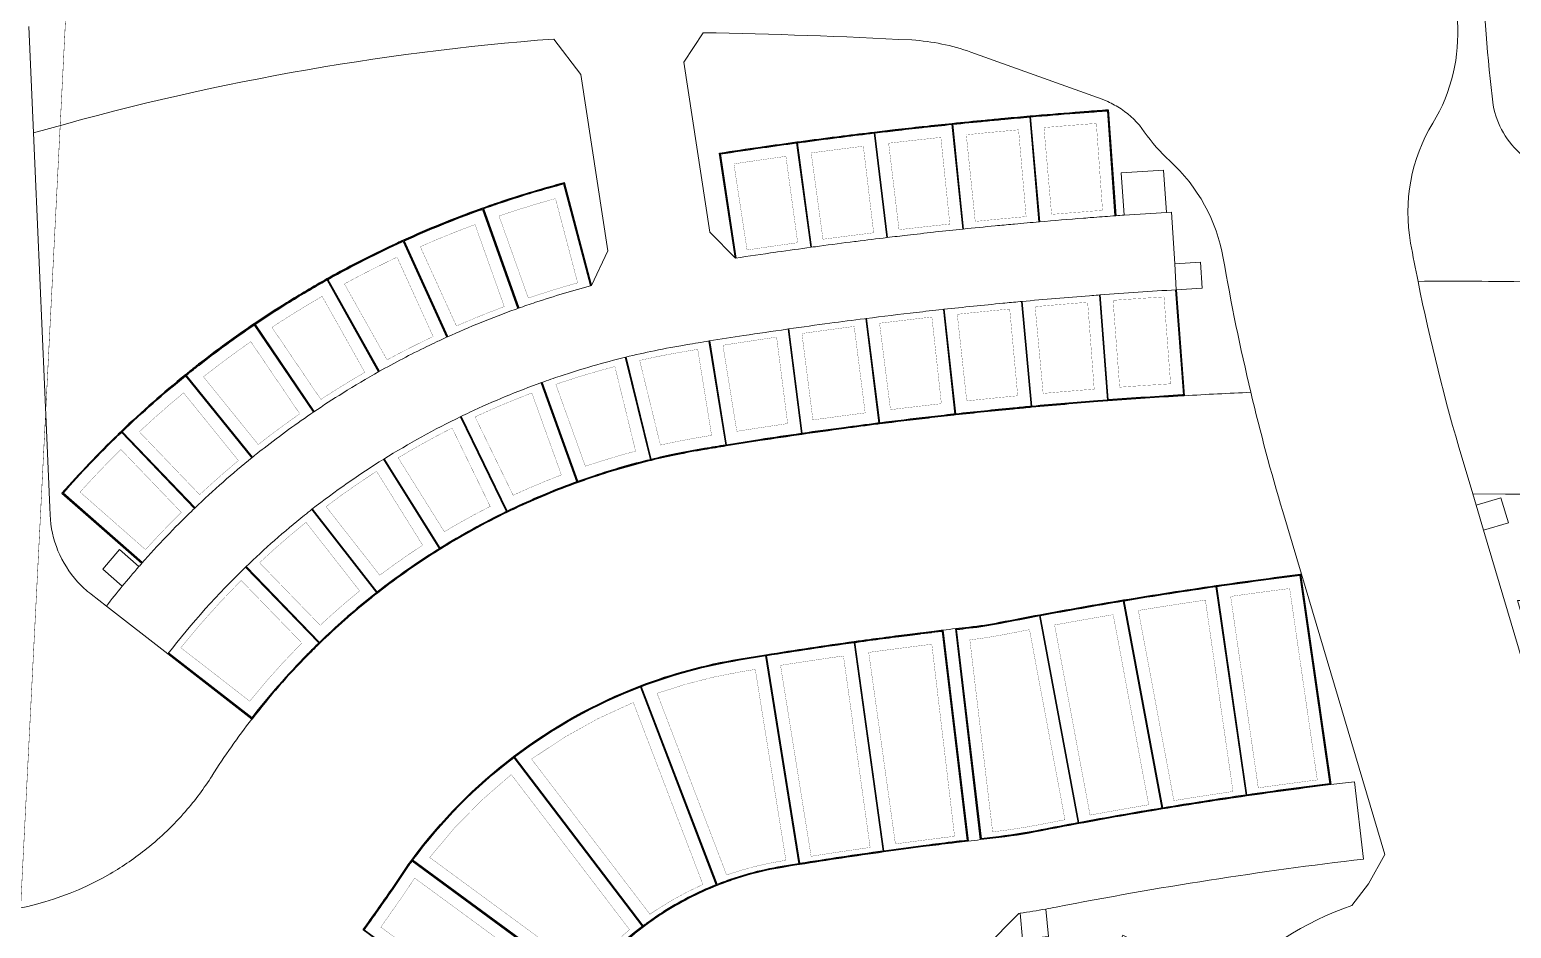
# Model space of a CAD drawing. Header units: centimetres. Extents: x -6122352 to 6876996, y -1694241 to 2592194.
# Drawn here: x 514355 to 862755, y -328397 to -116914 of the extents above; entities that cross this region are included whole.
import ezdxf

# ---------------------------------------------------------------- set-up
doc = ezdxf.new("R2010")
doc.units = ezdxf.units.CM
doc.header["$MEASUREMENT"] = 0
doc.linetypes.add('XR-AR-END-SETTING OUT PLAN$0$23261-XR-AR-SI-GF$0$HIDDEN', pattern=[0.375, 0.25, -0.125])
for name, color, linetype, lineweight, true_color in [('08-Compound Wall-2', 6, 'Continuous', 25, 0xff00ff), ('23585-XR-AR-DAMAC PLOT LIMITS$0$1-Open Space', 7, 'Continuous', 5, 0x90cf5a), ('23585-XR-AR-DAMAC PLOT LIMITS$0$1-Utility', 7, 'Continuous', 5, 0x8db1ff)]:
    doc.layers.add(name, color=color, linetype=linetype, lineweight=lineweight, true_color=true_color)
doc.layers.add('23585-XR-AR-BOUNDARY WALLS AND SETBACKS$0$setback', color=7, linetype='XR-AR-END-SETTING OUT PLAN$0$23261-XR-AR-SI-GF$0$HIDDEN')
doc.layers.add('@MI-REF LAYER', color=7, linetype='Continuous')
for name, color, linetype, lineweight in [('23585-XR-AR-DAMAC PLOT LIMITS$0$1-LV3', 231, 'Continuous', 5), ('23585-XR-AR-DAMAC PLOT LIMITS$0$1-Recreational', 211, 'Continuous', 5), ('23585-XR-AR-DAMAC PLOT LIMITS$0$1-V75', 142, 'Continuous', 5), ('A-ANNO-TEXT', 3, 'Continuous', 25)]:
    doc.layers.add(name, color=color, linetype=linetype, lineweight=lineweight)
doc.layers.add('23585-XR-AR-DAMAC PLOT LIMITS$0$D-Phase New', color=7, linetype='Continuous', true_color=0x000080)

# ---------------------------------------------------------------- blocks, each defined once
blk = doc.blocks.new('23585-XR-AR-BOUNDARY WALLS AND SETBACKS')
at = {"layer": '08-Compound Wall-2'}
for points in [[(496977.08, 2769283.22), (496956.31, 2769297.13, -0.002141), (496961.79, 2769305.24), (496962.03, 2769305.58, -0.001793), (496966.67, 2769312.34, -0.000444), (496967.83, 2769314, -0.001858), (496972.71, 2769320.96), (496972.95, 2769321.3, -0.001631), (496977.28, 2769327.37, -0.001072), (496980.14, 2769331.35, -0.001393), (496983.89, 2769336.5), (496984.14, 2769336.84, -0.001469), (496988.13, 2769342.24, -0.001699), (496992.78, 2769348.46, -0.000928), (496995.33, 2769351.85), (496995.59, 2769352.18, -0.001307), (496999.21, 2769356.93, -0.002326), (497005.73, 2769365.33, -0.000463), (497007.03, 2769367), (497007.29, 2769367.33, -0.001144), (497010.53, 2769371.44), (497030.12, 2769355.9)], [(497019.11, 2769341.79), (496999.43, 2769356.89, -0.002304), (497005.88, 2769365.21, -0.000463), (497007.19, 2769366.88), (497007.45, 2769367.21, -0.001101), (497010.57, 2769371.16), (497030, 2769355.74)], [(497008.26, 2769327.42), (496988.35, 2769342.2, -0.001677), (496992.94, 2769348.34, -0.000928), (496995.49, 2769351.72), (496995.75, 2769352.06, -0.001285), (496999.31, 2769356.73), (497018.99, 2769341.63)], [(497052.58, 2769354.64), (497072.23, 2769339.19), (497071.98, 2769338.88, 0.004099), (497060.99, 2769325.13), (497059.52, 2769323.25, 0.003632), (497049.99, 2769310.88), (497049.76, 2769310.58), (497049.75, 2769310.57, 0.000928), (497047.34, 2769307.38, 0.003167), (497039.23, 2769296.46), (497039, 2769296.14), (497038.99, 2769296.14, 0.001393), (497035.47, 2769291.29, 0.002702), (497028.71, 2769281.85), (497028.48, 2769281.54), (497028.48, 2769281.53, 0.001858), (497023.89, 2769274.99, 0.002329), (497018.21, 2769266.74, 0.002324), (497012.62, 2769258.47, 0.001864), (497008.19, 2769251.79, 0.001203), (497005.36, 2769247.46, 0.010017), (497001.76, 2769241.68, 0.008868), (496998.76, 2769236.45, 0.020547), (496992.56, 2769223.94, 0.005954), (496990.95, 2769220.22, 0.023464), (496985.5, 2769205.23, 0.003011), (496984.91, 2769203.27, 0.026408), (496980.69, 2769185.83), (496980.69, 2769185.78, 0.026476), (496978.34, 2769167.95, 0.002875), (496978.2, 2769166, 0.023599), (496977.89, 2769149.96, 0.005886), (496978.04, 2769146.01, 0.029754), (496980.25, 2769126.14), (496955.6, 2769121.94)], [(497052.45, 2769354.48), (497071.95, 2769339.16), (497071.83, 2769339.01, 0.004076), (497060.9, 2769325.33), (497041.4, 2769340.65)], [(496997.65, 2769312.88), (496977.5, 2769327.34, -0.00105), (496980.31, 2769331.23, -0.001393), (496984.05, 2769336.38), (496984.3, 2769336.72, -0.001447), (496988.23, 2769342.04), (497008.14, 2769327.26)], [(497041.28, 2769340.5), (497060.77, 2769325.17), (497059.36, 2769323.37, 0.003609), (497049.89, 2769311.08), (497030.14, 2769326.08)], [(497116.92, 2769233.33), (497076.34, 2769262.54, -0.000904), (497078.18, 2769265.08, 0.020511), (497082.32, 2769271.28, -0.002301), (497087.27, 2769279.31, -0.00488), (497098.02, 2769296.18, -0.005383), (497110.25, 2769314.54, -0.00488), (497121.67, 2769330.96), (497162.99, 2769302.79, 0.005131), (497151.56, 2769286.38, 0.005133), (497140.46, 2769269.73, 0.005131), (497129.71, 2769252.87, 0.002302), (497125, 2769245.23, -0.020433), (497118.61, 2769235.66, 0.000698), (497116.92, 2769233.33)], [(496987.27, 2769298.17), (496966.89, 2769312.3, -0.000422), (496968, 2769313.89, -0.001858), (496972.87, 2769320.84), (496973.12, 2769321.19, -0.001609), (496977.38, 2769327.18), (496997.53, 2769312.72)], [(497030.02, 2769325.92), (497049.77, 2769310.92), (497049.6, 2769310.7), (497049.59, 2769310.69, 0.000928), (497047.19, 2769307.5, 0.003144), (497039.12, 2769296.65), (497019.12, 2769311.32)], [(496977.19, 2769283.38), (496956.59, 2769297.18, -0.002097), (496961.95, 2769305.12), (496962.19, 2769305.47, -0.001771), (496966.78, 2769312.14), (496987.16, 2769298.01)], [(497019, 2769311.16), (497039.01, 2769296.49), (497038.84, 2769296.26), (497038.83, 2769296.25, 0.001393), (497035.3, 2769291.41, 0.002679), (497028.6, 2769282.05), (497008.36, 2769296.37)], [(497008.24, 2769296.21), (497028.49, 2769281.88), (497028.32, 2769281.65), (497028.31, 2769281.64, 0.001859), (497023.73, 2769275.1, 0.002305), (497018.1, 2769266.94), (496997.84, 2769281.25)], [(496997.73, 2769281.09), (497017.99, 2769266.78, 0.002301), (497012.45, 2769258.58, 0.001841), (497008.08, 2769251.98), (496987.36, 2769265.62)], [(496959, 2769253.92), (496936.87, 2769265.56, 0.016104), (496930.18, 2769251.75, 0.005027), (496928.27, 2769247.35, 0.000926), (496927.93, 2769246.54, 0.020198), (496921.23, 2769228.5, 0.003264), (496920.29, 2769225.53, 0.003012), (496919.45, 2769222.79, 0.014848), (496915.81, 2769209.11, 0.011625), (496913.54, 2769198.27, 0.009498), (496912.05, 2769189.34, 0.016974), (496910.24, 2769173.27, 0.002875), (496910.05, 2769170.53, 0.001273), (496909.97, 2769169.32, 0.021125), (496909.58, 2769149.2, 0.001187), (496909.61, 2769148.07, 0.020114), (496910.9, 2769129.11), (496935.75, 2769131.8)], [(496958.91, 2769253.74), (496936.96, 2769265.29, 0.015894), (496930.36, 2769251.67, 0.004922), (496928.49, 2769247.37), (496951.34, 2769237.73)], [(496987.25, 2769265.45), (497007.97, 2769251.82, 0.00118), (497005.19, 2769247.57, 0.010017), (497001.58, 2769241.78, 0.008721), (496998.64, 2769236.63), (496976.89, 2769248.56)], [(497034.52, 2769111.91, 0.001279), (497032.02, 2769123.3), (497030.49, 2769129.62, -0.003855), (497030.12, 2769131.44, -0.071551), (497028.33, 2769165.56), (497028.33, 2769165.56, -0.07155), (497036.22, 2769198.8), (497036.22, 2769198.8, -0.050098), (497047.22, 2769220.12), (497050.73, 2769225.47, -0.00513), (497062.47, 2769242.91, -0.000871), (497064.51, 2769245.85), (497064.97, 2769246.51, -0.001496), (497068.48, 2769251.54), (497070, 2769253.69), (497071.44, 2769255.71), (497071.49, 2769255.79), (497071.52, 2769255.83), (497072.98, 2769257.88), (497073.04, 2769257.95), (497073.05, 2769257.97), (497074.33, 2769259.75), (497074.49, 2769259.98), (497074.58, 2769260.1), (497115.17, 2769230.9, 0.000702), (497113.57, 2769228.68), (497113, 2769227.88), (497112.43, 2769227.08, 0.001516), (497109.01, 2769222.25, 0.002407), (497103.65, 2769214.55, 0.00513), (497092.48, 2769197.96), (497092.38, 2769197.83), (497091.3, 2769196.18), (497090.22, 2769194.53, 0.026915), (497086.23, 2769187.63), (497085.99, 2769187.15), (497085.75, 2769186.68), (497085.52, 2769186.2), (497085.29, 2769185.72), (497085.06, 2769185.23), (497084.84, 2769184.75), (497084.62, 2769184.27, 0.014362), (497082.99, 2769180.33, 0.048994), (497079.19, 2769166.34, 0.007252), (497078.87, 2769164.21, 0.007252), (497078.6, 2769162.08, 0.003634), (497078.49, 2769161.01, 0.067271), (497079.28, 2769141.16, 0.020833)], [(496976.79, 2769248.38), (496998.54, 2769236.46, 0.0204), (496992.37, 2769224.02, 0.005807), (496990.81, 2769220.39), (496967.92, 2769229.95)], [(496945.04, 2769220.85), (496921.45, 2769228.53, -0.020093), (496928.11, 2769246.46, -0.000821), (496928.41, 2769247.18), (496951.26, 2769237.54)], [(496940.18, 2769203.5), (496916.03, 2769209.16, -0.014743), (496919.64, 2769222.73, -0.003012), (496920.48, 2769225.47, -0.003159), (496921.39, 2769228.34), (496944.97, 2769220.66)], [(496967.84, 2769229.76), (496990.73, 2769220.2, 0.023317), (496985.31, 2769205.29, 0.002864), (496984.74, 2769203.43), (496960.98, 2769210.51)], [(496960.92, 2769210.32), (496984.69, 2769203.23, 0.026183), (496980.51, 2769185.92), (496956.13, 2769190.45)], [(496936.8, 2769185.81), (496912.26, 2769189.41, -0.009393), (496913.73, 2769198.23, -0.01152), (496915.99, 2769208.97), (496940.13, 2769203.31)], [(496934.93, 2769167.89), (496910.18, 2769169.41, -0.001168), (496910.25, 2769170.52, -0.002875), (496910.44, 2769173.25, -0.016869), (496912.23, 2769189.21), (496936.77, 2769185.61)], [(496956.09, 2769190.26), (496980.47, 2769185.72, 0.026182), (496978.15, 2769168.06), (496953.42, 2769169.99)], [(496934.58, 2769149.87), (496909.78, 2769149.3, -0.020915), (496910.16, 2769169.21), (496934.92, 2769167.69)], [(496953.41, 2769169.79), (496978.13, 2769167.86, 0.002728), (496978, 2769166.01, 0.023452), (496977.68, 2769150.05), (496952.89, 2769149.37)], [(496935.73, 2769131.99), (496911.08, 2769129.33, -0.019902), (496909.81, 2769148.07, -0.001082), (496909.79, 2769149.1), (496934.58, 2769149.67)], [(496952.9, 2769149.17), (496977.69, 2769149.85, 0.005737), (496977.84, 2769146, 0.029457), (496980.02, 2769126.3), (496955.57, 2769122.13)]]:
    blk.add_lwpolyline(points, format="xyb", dxfattribs=at)
for points in [[(497162.71, 2769302.74, 0.005053), (497151.45, 2769286.58), (497110.47, 2769314.51, -0.004808), (497121.72, 2769330.68)], [(497140.35, 2769269.92), (497098.24, 2769296.16, -0.005334), (497110.35, 2769314.35), (497151.34, 2769286.41, 0.005083)], [(497129.6, 2769253.06), (497087.5, 2769279.29, -0.004832), (497098.13, 2769295.99), (497140.24, 2769269.75, 0.005078)], [(497116.88, 2769233.61), (497076.62, 2769262.58, -0.000846), (497078.35, 2769264.96, 0.020511), (497082.49, 2769271.17, -0.002277), (497087.39, 2769279.12), (497129.49, 2769252.89, 0.002276), (497124.83, 2769245.33, -0.020433), (497118.45, 2769235.78, 0.00065)], [(497103.54, 2769214.74), (497062.7, 2769242.88, -0.000847), (497064.67, 2769245.74), (497065.13, 2769246.4, -0.001496), (497068.65, 2769251.42), (497070.16, 2769253.57), (497071.6, 2769255.6), (497071.65, 2769255.67), (497071.68, 2769255.71), (497073.15, 2769257.76), (497073.2, 2769257.83), (497073.21, 2769257.85), (497074.49, 2769259.63), (497074.63, 2769259.82), (497114.89, 2769230.86, 0.000651), (497113.41, 2769228.8), (497112.83, 2769227.99), (497112.26, 2769227.19, 0.001516), (497108.85, 2769222.37, 0.002382)], [(497092.36, 2769198.16), (497050.95, 2769225.45, -0.005082), (497062.58, 2769242.72), (497103.43, 2769214.58, 0.005079)], [(497082.84, 2769180.5), (497036.45, 2769198.82, -0.049888), (497047.39, 2769220.02), (497050.84, 2769225.28), (497092.25, 2769197.99), (497092.22, 2769197.94), (497091.14, 2769196.29), (497090.06, 2769194.64, 0.026916), (497086.05, 2769187.72), (497085.81, 2769187.24), (497085.57, 2769186.76), (497085.34, 2769186.28), (497085.11, 2769185.8), (497084.88, 2769185.32), (497084.66, 2769184.83), (497084.44, 2769184.35, 0.014018)], [(497078.3, 2769161.13), (497028.53, 2769165.64, -0.071131), (497036.37, 2769198.64), (497082.77, 2769180.31, 0.048666), (497079, 2769166.37, 0.007252), (497078.67, 2769164.24, 0.007252), (497078.4, 2769162.1, 0.003295)], [(497079.06, 2769141.22), (497030.29, 2769131.57, -0.071131), (497028.52, 2769165.44), (497078.28, 2769160.93, 0.066613)], [(497083.35, 2769121.68), (497034.7, 2769112.04, 0.001269), (497032.21, 2769123.35), (497030.68, 2769129.67, -0.003641), (497030.33, 2769131.38), (497079.1, 2769141.02, 0.020482), (497080.4, 2769135.08, -0.020202)]]:
    blk.add_lwpolyline(points, format="xyb", close=True, dxfattribs=at)
at = {"layer": '23585-XR-AR-BOUNDARY WALLS AND SETBACKS$0$setback', "ltscale": 40, "const_width": 0.05}
for points in [[(497019.69, 2769345), (497003.42, 2769357.48, -0.001668), (497008.09, 2769363.49, -0.000463), (497009.39, 2769365.15), (497009.65, 2769365.48, -0.000487), (497011.02, 2769367.22), (497027.08, 2769354.48, 0.000474), (497025.77, 2769352.81), (497025.51, 2769352.49, 0.000463), (497024.24, 2769350.85, 0.001656)], [(497008.79, 2769330.64), (496992.33, 2769342.86, -0.001041), (496995.17, 2769346.66, -0.000928), (496997.73, 2769350.03), (496997.98, 2769350.37, -0.000649), (496999.77, 2769352.72), (497016.03, 2769340.24, 0.000636), (497014.31, 2769337.97), (497014.06, 2769337.64, 0.000928), (497011.55, 2769334.33, 0.001029)], [(497051.87, 2769351.38), (497067.99, 2769338.71, 0.002786), (497060.49, 2769329.34), (497044.37, 2769342, -0.002732)], [(496998.13, 2769316.11), (496981.47, 2769328.06, -0.000414), (496982.57, 2769329.59, -0.001393), (496986.31, 2769334.72), (496986.56, 2769335.06, -0.000811), (496988.75, 2769338.04), (497005.21, 2769325.82, 0.000799), (497003.1, 2769322.94), (497002.85, 2769322.61, 0.001393), (496999.18, 2769317.57, 0.000402)], [(497152.02, 2769289.7), (497114.42, 2769315.33, -0.003426), (497122.42, 2769326.82), (497160.02, 2769301.19, 0.003586)], [(496994.63, 2769311.23, 0.000961), (496992.14, 2769307.73), (496991.9, 2769307.39, 0.001633), (496987.7, 2769301.41), (496970.85, 2769313.09, -0.001645), (496975.16, 2769319.23), (496975.4, 2769319.57, -0.000973), (496977.97, 2769323.19)], [(496984.28, 2769296.48, 0.001123), (496981.43, 2769292.33), (496981.2, 2769291.99, 0.001471), (496977.51, 2769286.54), (496960.47, 2769297.95, -0.001483), (496964.27, 2769303.55), (496964.5, 2769303.89, -0.001135), (496967.43, 2769308.16)], [(497007.79, 2769292.97), (497024.53, 2769281.13, 0.001255), (497021.43, 2769276.7, 0.001622), (497017.45, 2769270.95), (497000.71, 2769282.78, -0.001559), (497004.6, 2769288.41, -0.001268), (497007.79, 2769292.97, -0.001268)], [(497130.03, 2769256.2), (497091.41, 2769280.26, -0.003426), (497098.93, 2769292.07), (497137.55, 2769268.01, 0.003586)], [(496990.21, 2769267.21, -0.001181), (496993.08, 2769271.53, -0.001727), (496997.32, 2769277.82), (497014.07, 2769265.99, 0.001639), (497010.12, 2769260.13, 0.001168), (497007.34, 2769255.94)], [(497126.86, 2769251.11, 0.001533), (497123.72, 2769246.01, -0.020223), (497117.47, 2769236.64), (497080.53, 2769263.21, -0.000037), (497080.61, 2769263.32, 0.020511), (497084.88, 2769269.71, -0.001567), (497088.24, 2769275.17)], [(496951.11, 2769240.97, -0.001536), (496951.64, 2769242.18, -0.0126), (496956.3, 2769251.95), (496938.15, 2769261.5, 0.012915), (496932.92, 2769250.53, 0.00184), (496932.22, 2769248.94)], [(497104.12, 2769217.87), (497066.65, 2769243.68, -0.000138), (497066.97, 2769244.14), (497067.43, 2769244.8, -0.001495), (497070.94, 2769249.81), (497072.45, 2769251.95), (497073.88, 2769253.98), (497073.93, 2769254.04), (497073.96, 2769254.09), (497075.27, 2769255.91), (497112.2, 2769229.34), (497111.78, 2769228.75), (497111.2, 2769227.95, 0.001516), (497107.78, 2769223.11, 0.001639)], [(496970.44, 2769232.03, -0.002077), (496971.09, 2769233.51, -0.01667), (496976.74, 2769245.1), (496994.71, 2769235.25, 0.01621), (496989.82, 2769225.16, 0.001618), (496989.36, 2769224.13)], [(496944.53, 2769224.07), (496925.03, 2769230.41, -0.014748), (496929.88, 2769243.42), (496948.77, 2769235.45, 0.014139)], [(497092.88, 2769201.29), (497054.89, 2769226.33, -0.003662), (497063.25, 2769238.74), (497100.72, 2769212.93, 0.003594)], [(496939.4, 2769206.66), (496919.44, 2769211.34, -0.01166), (496922.33, 2769221.93, -0.003012), (496923.15, 2769224.64, -0.000076), (496923.18, 2769224.71), (496942.67, 2769218.36, 0.002784), (496941.97, 2769216.07, 0.011355)], [(496968.13, 2769226.5), (496987.05, 2769218.6, 0.017802), (496982.91, 2769207), (496963.27, 2769212.86, -0.018721)], [(496958.15, 2769193.02, -0.018721), (496961.55, 2769207.11), (496981.2, 2769201.25, 0.017802), (496978.31, 2769189.28)], [(496935.76, 2769188.89), (496915.47, 2769191.87, -0.00631), (496916.49, 2769197.72, -0.008437), (496918.07, 2769205.5), (496938.03, 2769200.82, 0.008133), (496936.64, 2769193.97, 0.006005)], [(497077.34, 2769164.13), (497031.62, 2769168.27, -0.058674), (497037.95, 2769194.9), (497080.59, 2769178.05, 0.039119), (497077.72, 2769166.59, 0.007252), (497077.38, 2769164.42, 0.000983)], [(496957.06, 2769187.13), (496977.21, 2769183.38, 0.017801), (496975.61, 2769171.17), (496955.17, 2769172.76, -0.01872)], [(496954.7, 2769166.78), (496975.14, 2769165.19, 0.017799), (496974.83, 2769152.88), (496954.34, 2769152.31, -0.018708)], [(496954.5, 2769146.31), (496975, 2769146.88, 0.001502), (496975.05, 2769145.85, 0.025363), (496976.81, 2769128.6), (496956.6, 2769125.15, -0.027786)], [(497081.54, 2769124.28), (497036.83, 2769115.42, 0.00096), (497034.94, 2769123.98), (497033.71, 2769129.09), (497078.38, 2769137.93, 0.010809), (497079.15, 2769134.75, -0.015935)]]:
    blk.add_lwpolyline(points, format="xyb", close=True, dxfattribs=at)
for points in [[(497040.67, 2769337.29), (497056.78, 2769324.62, 0.002796), (497049.42, 2769315.08), (497033.09, 2769327.48, -0.002822), (497040.67, 2769337.29, -0.002822)], [(497029.46, 2769322.7), (497045.79, 2769310.3, 0.000324), (497044.95, 2769309.19, 0.002471), (497038.58, 2769300.65), (497022.05, 2769312.77, -0.002484), (497028.57, 2769321.52, -0.000337), (497029.46, 2769322.7, -0.000337)], [(497018.5, 2769307.93), (497035.04, 2769295.81, 0.000789), (497033.04, 2769293.05, 0.002006), (497027.99, 2769286.03), (497011.26, 2769297.87, -0.002019), (497016.43, 2769305.08, -0.000802), (497018.5, 2769307.93, -0.000802)], [(497140.83, 2769273.04), (497102.2, 2769297.1, -0.0039), (497111.04, 2769310.37), (497148.64, 2769284.74, 0.003604), (497140.83, 2769273.04, 0.003604)], [(496986.91, 2769262.2), (497004.04, 2769250.93, 0.000507), (497002.84, 2769249.1, 0.010017), (496999.18, 2769243.22, 0.004532), (496997.6, 2769240.51), (496979.62, 2769250.37, -0.004991), (496981.56, 2769253.7, -0.010017), (496985.66, 2769260.28, -0.00052), (496986.91, 2769262.2, -0.00052)], [(497089.58, 2769196.28), (497088.97, 2769195.35, 0.026926), (497084.89, 2769188.31), (497084.65, 2769187.82), (497084.41, 2769187.34), (497084.17, 2769186.85), (497083.93, 2769186.36), (497083.7, 2769185.87), (497083.48, 2769185.37), (497083.25, 2769184.88, 0.004391), (497082.72, 2769183.66), (497040.15, 2769200.48, -0.043664), (497049.74, 2769218.49), (497051.59, 2769221.31), (497089.58, 2769196.28)], [(496933.63, 2769170.87), (496913.17, 2769172.13, -0.000961), (496913.24, 2769173.03, -0.013786), (496914.6, 2769185.93), (496934.89, 2769182.95, 0.014139), (496933.63, 2769170.87, 0.000657)], [(496933.03, 2769152.74), (496912.53, 2769152.27, -0.014748), (496912.8, 2769166.14), (496933.26, 2769164.88, 0.014139), (496933.03, 2769152.74, 0.014139)], [(497077.34, 2769143.84), (497032.51, 2769134.97, -0.058674), (497031.08, 2769162.29), (497076.77, 2769158.15, 0.047457), (497077.34, 2769143.84, 0.047457)], [(496933.17, 2769146.74, 0.014272), (496933.96, 2769134.62), (496913.58, 2769132.42, -0.014881), (496912.67, 2769146.27), (496933.17, 2769146.74)]]:
    blk.add_lwpolyline(points, format="xyb", dxfattribs=at)
blk = doc.blocks.new('A$C9d9485f6')
at = {"layer": 'A-ANNO-TEXT', "rotation": 312.4881850805905}
blk.add_blockref('23585-XR-AR-BOUNDARY WALLS AND SETBACKS', (-2377088.53, -1504219.25), dxfattribs=at)
blk = doc.blocks.new('23585-XR-AR-DAMAC PLOT LIMITS')
at = {"layer": '23585-XR-AR-DAMAC PLOT LIMITS$0$1-LV3', "color": 251, "true_color": 0x636466}
for points in [[(497030.12, 2769355.9, 0.001144), (497026.95, 2769351.88), (497026.69, 2769351.56, 0.000463), (497025.42, 2769349.93, 0.002326), (497019.05, 2769341.71), (496999.21, 2769356.93, -0.002326), (497005.73, 2769365.33, -0.000463), (497007.03, 2769367), (497007.29, 2769367.33, -0.001144), (497010.53, 2769371.44)], [(497019.05, 2769341.71, 0.001306), (497015.5, 2769337.06), (497015.25, 2769336.74, 0.000928), (497012.75, 2769333.42, 0.001699), (497008.2, 2769327.34), (496988.13, 2769342.24, -0.001699), (496992.78, 2769348.46, -0.000928), (496995.33, 2769351.85), (496995.59, 2769352.18, -0.001307), (496999.21, 2769356.93)], [(497072.23, 2769339.19), (497071.98, 2769338.88, 0.004099), (497060.99, 2769325.13), (497041.34, 2769340.58, -0.004093), (497052.58, 2769354.64)], [(497008.2, 2769327.34, 0.001469), (497004.3, 2769322.06), (497004.06, 2769321.72, 0.001393), (497000.39, 2769316.69, 0.001072), (496997.59, 2769312.8), (496977.28, 2769327.37, -0.001072), (496980.14, 2769331.35, -0.001393), (496983.89, 2769336.5), (496984.14, 2769336.84, -0.001469), (496988.13, 2769342.24)], [(497060.99, 2769325.13), (497059.52, 2769323.25, 0.003632), (497049.99, 2769310.88), (497030.08, 2769326, -0.003632), (497039.83, 2769338.65, -0.000463), (497041.09, 2769340.26), (497041.34, 2769340.58)], [(496997.59, 2769312.8, 0.001631), (496993.36, 2769306.86), (496993.12, 2769306.53, 0.001858), (496988.35, 2769299.72, 0.000444), (496987.22, 2769298.09), (496966.67, 2769312.34, -0.000444), (496967.83, 2769314, -0.001858), (496972.71, 2769320.96), (496972.95, 2769321.3, -0.001631), (496977.28, 2769327.37)], [(497049.99, 2769310.88), (497049.76, 2769310.58), (497049.75, 2769310.57, 0.000928), (497047.34, 2769307.38, 0.003167), (497039.23, 2769296.46), (497019.06, 2769311.24, -0.003167), (497027.37, 2769322.42, -0.000928), (497029.83, 2769325.68), (497030.08, 2769326)], [(496987.22, 2769298.09, 0.001793), (496982.67, 2769291.49), (496982.44, 2769291.15, 0.002141), (496977.08, 2769283.22), (496956.31, 2769297.13, -0.002141), (496961.79, 2769305.24), (496962.03, 2769305.58, -0.001793), (496966.67, 2769312.34)], [(497039.23, 2769296.46), (497039, 2769296.14), (497038.99, 2769296.14, 0.001393), (497035.47, 2769291.29, 0.002702), (497028.71, 2769281.85), (497008.3, 2769296.29, -0.002702), (497015.22, 2769305.96, -0.001393), (497018.82, 2769310.91), (497019.06, 2769311.24)], [(497028.71, 2769281.85), (497028.48, 2769281.54), (497028.48, 2769281.53, 0.001858), (497023.89, 2769274.99, 0.002329), (497018.21, 2769266.74), (496997.79, 2769281.17, -0.002237), (497003.37, 2769289.27, -0.001858), (497008.06, 2769295.96), (497008.3, 2769296.29)], [(497018.21, 2769266.74, 0.002324), (497012.62, 2769258.47, 0.001864), (497008.19, 2769251.79), (496987.3, 2769265.53, -0.001864), (496991.84, 2769272.36, -0.002324), (496997.56, 2769280.83), (496997.79, 2769281.17)], [(496959, 2769253.92), (496936.87, 2769265.56, 0.016104), (496930.18, 2769251.75, 0.005027), (496928.27, 2769247.35), (496951.3, 2769237.63, -0.005027), (496953.01, 2769241.57, -0.016092)], [(497008.19, 2769251.79, 0.001203), (497005.36, 2769247.46, 0.010017), (497001.76, 2769241.68, 0.008868), (496998.76, 2769236.45), (496976.84, 2769248.47, -0.008868), (496980.28, 2769254.47, -0.010017), (496984.41, 2769261.1, -0.001203), (496987.3, 2769265.53)], [(496998.76, 2769236.45, 0.020547), (496992.56, 2769223.94, 0.005954), (496990.95, 2769220.22), (496967.88, 2769229.85, -0.005954), (496969.72, 2769234.12, -0.020547), (496976.84, 2769248.47)], [(496951.3, 2769237.63, 0.000926), (496951, 2769236.91, 0.020198), (496945, 2769220.75), (496921.23, 2769228.5, -0.020198), (496927.93, 2769246.54, -0.000926), (496928.27, 2769247.35)], [(496945, 2769220.75, 0.003264), (496944.16, 2769218.1, 0.003011), (496943.41, 2769215.64, 0.014847), (496940.15, 2769203.4), (496915.81, 2769209.11, -0.014848), (496919.45, 2769222.79, -0.003012), (496920.29, 2769225.53, -0.003264), (496921.23, 2769228.5)], [(496990.95, 2769220.22, 0.023464), (496985.5, 2769205.23, 0.003011), (496984.91, 2769203.27), (496960.95, 2769210.42, -0.003011), (496961.63, 2769212.66, -0.023464), (496967.88, 2769229.85)], [(496984.91, 2769203.27, 0.026408), (496980.69, 2769185.83), (496980.69, 2769185.78), (496956.11, 2769190.35, -0.026477), (496960.95, 2769210.42)], [(496940.15, 2769203.4, 0.011625), (496938.12, 2769193.7, 0.009497), (496936.79, 2769185.71), (496912.05, 2769189.34, -0.009498), (496913.54, 2769198.27, -0.011625), (496915.81, 2769209.11)], [(496936.79, 2769185.71, 0.016974), (496935.17, 2769171.32, 0.002875), (496934.99, 2769168.87, 0.001273), (496934.92, 2769167.79), (496909.97, 2769169.32, -0.001273), (496910.05, 2769170.53, -0.002875), (496910.24, 2769173.27, -0.016974), (496912.05, 2769189.34)], [(496980.69, 2769185.78, 0.026476), (496978.34, 2769167.95), (496953.41, 2769169.89, -0.026476), (496956.11, 2769190.35)], [(496934.92, 2769167.79, 0.021125), (496934.58, 2769149.77), (496909.58, 2769149.2, -0.021125), (496909.97, 2769169.32)], [(496978.34, 2769167.95, 0.002875), (496978.2, 2769166, 0.023599), (496977.89, 2769149.96), (496952.9, 2769149.27, -0.023587), (496953.25, 2769167.66, -0.002875), (496953.41, 2769169.89)], [(496934.6, 2769148.76, 0.020125), (496935.75, 2769131.8), (496910.9, 2769129.11, -0.020114), (496909.61, 2769148.07, -0.001187), (496909.58, 2769149.2), (496934.58, 2769149.77, 0.001187)], [(496980.25, 2769126.14), (496955.6, 2769121.94, -0.035625), (496952.9, 2769149.27), (496977.89, 2769149.96, 0.005886), (496978.04, 2769146.01, 0.029754)]]:
    blk.add_lwpolyline(points, format="xyb", close=True, dxfattribs=at)
at = {"layer": '23585-XR-AR-DAMAC PLOT LIMITS$0$1-Open Space', "color": 251, "true_color": 0x636466}
for points in [[(497143.96, 2769383.15, 0.001278), (497140.28, 2769379.24), (497135.04, 2769373.62), (497127.2, 2769377.43, -0.022437), (497089.51, 2769397.89, -0.005475), (497105.83, 2769415.59)], [(496970.02, 2769047.14, 0.120407), (496984.6, 2769077.01, 0.037488), (496986.05, 2769087.38, 0.044995), (496985.74, 2769099.94, 0.037488), (496983.76, 2769110.22), (496983.75, 2769110.24), (496983.75, 2769110.27, -0.023935), (496980.25, 2769126.14, -0.029819), (496978.04, 2769146.01, -0.00582), (496977.89, 2769149.96, -0.0236), (496978.2, 2769166, -0.002875), (496978.34, 2769167.95, -0.026477), (496980.69, 2769185.78), (496980.69, 2769185.83, -0.026408), (496984.91, 2769203.27, -0.003011), (496985.5, 2769205.23, -0.023464), (496990.95, 2769220.22, -0.005954), (496992.56, 2769223.94, -0.020548), (496998.76, 2769236.45, -0.008868), (497001.76, 2769241.68, -0.010021), (497005.36, 2769247.46, -0.001203), (497008.19, 2769251.79, -0.001864), (497012.62, 2769258.47, -0.002324), (497018.21, 2769266.74, -0.002329), (497023.89, 2769274.99, -0.001858), (497028.48, 2769281.53), (497028.71, 2769281.85, -0.002702), (497035.47, 2769291.29, -0.001393), (497038.99, 2769296.14), (497039.23, 2769296.46, -0.003167), (497047.34, 2769307.38, -0.000928), (497049.75, 2769310.57), (497049.99, 2769310.88, -0.003632), (497059.52, 2769323.25), (497060.99, 2769325.13, -0.004096), (497071.98, 2769338.88), (497072.23, 2769339.19, -0.003646), (497082.21, 2769351.27, 0.013908), (497107.96, 2769337.86), (497121.79, 2769331.13), (497121.67, 2769330.96, 0.00488), (497110.25, 2769314.54, 0.005383), (497098.02, 2769296.18, 0.00488), (497087.27, 2769279.31, 0.002301), (497082.32, 2769271.28, -0.020511), (497078.18, 2769265.08, 0.000904), (497076.34, 2769262.54, 0.000862), (497074.58, 2769260.1), (497074.33, 2769259.75), (497073.05, 2769257.97), (497073.04, 2769257.95), (497072.98, 2769257.88), (497071.52, 2769255.83), (497071.49, 2769255.79), (497071.44, 2769255.71), (497070, 2769253.69), (497068.48, 2769251.54, 0.001496), (497064.97, 2769246.51), (497064.51, 2769245.85, 0.000871), (497062.47, 2769242.91, 0.00513), (497050.73, 2769225.47), (497047.22, 2769220.12, 0.050098), (497036.22, 2769198.8, 0.07155), (497028.33, 2769165.56, 0.071551), (497030.12, 2769131.44, 0.003855), (497030.49, 2769129.62), (497032.02, 2769123.3, -0.001279), (497034.52, 2769111.91, -0.041709)]]:
    blk.add_lwpolyline(points, format="xyb", dxfattribs=at)
for points in [[(497084.19, 2769435.97), (497105.83, 2769415.59, 0.005474), (497089.51, 2769397.89, -0.004803), (497081.69, 2769402.7, -0.183414), (497064.4, 2769425.62, 0.319346), (497027.61, 2769454.69, -0.177243), (497002.02, 2769465.55), (497019.55, 2769481.96, 0.036928), (497070.86, 2769438.92, 0.170093)], [(497162.11, 2769365.96), (497160.67, 2769364.44), (497177.93, 2769356.04, -0.001295), (497181.54, 2769359.81), (497198.33, 2769342.94), (497198.48, 2769342.8), (497198.52, 2769342.76), (497143.08, 2769369.71), (497145.74, 2769375.2), (497140.26, 2769377.86), (497137.59, 2769372.38), (497135.04, 2769373.62), (497140.28, 2769379.24, -0.001278), (497143.96, 2769383.15)], [(497082.21, 2769351.27, 0.00365), (497072.23, 2769339.19), (497052.58, 2769354.64), (497056.42, 2769359.37), (497051.68, 2769363.22), (497047.84, 2769358.48), (497038.37, 2769366.17), (497037.63, 2769365.26), (497029.79, 2769371.48, 0.002217), (497023.53, 2769363.68), (497031.36, 2769357.47, 0.000447), (497030.12, 2769355.9), (497010.53, 2769371.44, 0.001144), (497007.29, 2769367.33), (497007.03, 2769367, 0.000463), (497005.73, 2769365.33, 0.002326), (496999.21, 2769356.93, 0.001307), (496995.59, 2769352.18), (496995.33, 2769351.85, 0.000928), (496992.78, 2769348.46, 0.001699), (496988.13, 2769342.24, 0.001469), (496984.14, 2769336.84), (496983.89, 2769336.5, 0.001393), (496980.14, 2769331.35, 0.001072), (496977.28, 2769327.37, 0.001631), (496972.95, 2769321.3), (496972.71, 2769320.96, 0.001858), (496967.83, 2769314, 0.000444), (496966.67, 2769312.34, 0.001793), (496962.03, 2769305.58), (496961.79, 2769305.24, 0.002141), (496956.31, 2769297.13), (496977.08, 2769283.22), (496968.49, 2769282.95), (496934.88, 2769305.46), (496932.81, 2769313.45, -0.007931), (496967.26, 2769348.51, -0.070526), (496978.75, 2769356.81), (497007.75, 2769372.09), (497009.06, 2769372.67, -0.044025), (497012.46, 2769373.82, -0.094046), (497020.08, 2769374.21, 0.056434), (497029.18, 2769374, -0.165797), (497054.54, 2769367.82, 0.015443)], [(497187.32, 2769287.19, 0.122489), (497181.46, 2769252.83), (497156.11, 2769242.81), (497159.48, 2769234.3), (497161.68, 2769228.72), (497162.31, 2769227.14), (497137.68, 2769215.29, 0.008584), (497136.38, 2769216.85), (497135.79, 2769228.25), (497135.94, 2769228.47), (497140.84, 2769224.81), (497144.49, 2769229.7), (497139.3, 2769233.57, 0.003925), (497140.62, 2769235.69, -0.019121), (497181.07, 2769296.6), (497166.25, 2769307.33, 0.001432), (497162.99, 2769302.79), (497121.67, 2769330.96), (497121.79, 2769331.13), (497183.69, 2769301.04), (497186.16, 2769293.54)], [(496936.63, 2769124.75), (496930.55, 2769124.09), (496929.78, 2769130.14), (496935.86, 2769130.8, -0.001172), (496935.75, 2769131.8), (496910.9, 2769129.11, -0.020114), (496909.61, 2769148.07, -0.001187), (496909.58, 2769149.2, -0.021125), (496909.97, 2769169.32, -0.001273), (496910.05, 2769170.53, -0.002875), (496910.24, 2769173.27, -0.016974), (496912.05, 2769189.34, -0.009498), (496913.54, 2769198.27, -0.011625), (496915.81, 2769209.11, -0.014848), (496919.45, 2769222.79, -0.003012), (496920.29, 2769225.53, -0.003264), (496921.23, 2769228.5, -0.020198), (496927.93, 2769246.54, -0.000926), (496928.27, 2769247.35, -0.005027), (496930.18, 2769251.75, -0.016104), (496936.87, 2769265.56), (496959, 2769253.92), (496955.55, 2769262.25), (496920.67, 2769285.61), (496910.23, 2769286.59, 0.051355), (496843.88, 2769181.41), (496850.78, 2769175.62), (496898.9, 2769135.24), (496911.42, 2769124.73), (496912.79, 2769123.59, 0.17464), (496928.73, 2769117.74, 0.022009), (496930.93, 2769117.82, 0.021746), (496933.09, 2769118.1), (496937.55, 2769118.86, -0.00699)], [(497116.92, 2769233.33, 0.000729), (497115.17, 2769230.9), (497074.58, 2769260.1, -0.000862), (497076.34, 2769262.54)]]:
    blk.add_lwpolyline(points, format="xyb", close=True, dxfattribs=at)
at = {"layer": '23585-XR-AR-DAMAC PLOT LIMITS$0$1-Recreational', "color": 251, "true_color": 0x636466}
blk.add_lwpolyline([(496824.67, 2769197.53), (496843.88, 2769181.41), (496850.78, 2769175.62), (496898.9, 2769135.24), (496911.42, 2769124.73), (496912.79, 2769123.59, 0.17464), (496928.73, 2769117.74, 0.022009), (496930.93, 2769117.82, 0.021746), (496933.09, 2769118.1), (496937.55, 2769118.86), (496955.6, 2769121.94), (496980.25, 2769126.14, 0.023935), (496983.75, 2769110.27), (496983.75, 2769110.24), (496983.76, 2769110.22, -0.037487), (496985.74, 2769099.94, -0.044995), (496986.05, 2769087.38, -0.037488), (496984.6, 2769077.01, -0.120409), (496970.02, 2769047.14, -0.024816)], format="xyb", dxfattribs=at)
at = {"layer": '23585-XR-AR-DAMAC PLOT LIMITS$0$1-Utility', "color": 251, "true_color": 0x636466}
for points in [[(497140.26, 2769377.86), (497145.74, 2769375.2), (497143.08, 2769369.71), (497137.59, 2769372.38)], [(497052.58, 2769354.64), (497047.84, 2769358.48), (497051.68, 2769363.22), (497056.42, 2769359.37)]]:
    blk.add_lwpolyline(points, close=True, dxfattribs=at)
for points in [[(497037.63, 2769365.26, 0.002236), (497031.36, 2769357.47), (497023.53, 2769363.68, -0.002217), (497029.79, 2769371.48)], [(497144.49, 2769229.7), (497140.84, 2769224.81), (497135.94, 2769228.47, 0.009599), (497139.3, 2769233.57)], [(496935.86, 2769130.8), (496929.78, 2769130.14), (496930.55, 2769124.09), (496936.63, 2769124.75, -0.007151)]]:
    blk.add_lwpolyline(points, format="xyb", close=True, dxfattribs=at)
at = {"layer": '23585-XR-AR-DAMAC PLOT LIMITS$0$1-V75', "color": 251, "true_color": 0x636466}
for points in [[(497162.99, 2769302.79, 0.005131), (497151.56, 2769286.38), (497110.25, 2769314.54, -0.00488), (497121.67, 2769330.96)], [(497151.56, 2769286.38, 0.005133), (497140.46, 2769269.73), (497098.02, 2769296.18, -0.005383), (497110.25, 2769314.54)], [(497140.46, 2769269.73, 0.005131), (497129.71, 2769252.87), (497087.27, 2769279.31, -0.00488), (497098.02, 2769296.18)], [(497129.71, 2769252.87, 0.002302), (497125, 2769245.23, -0.020433), (497118.61, 2769235.66, 0.000698), (497116.92, 2769233.33), (497076.34, 2769262.54, -0.000904), (497078.18, 2769265.08, 0.020511), (497082.32, 2769271.28, -0.002301), (497087.27, 2769279.31)], [(497115.17, 2769230.9, 0.000702), (497113.57, 2769228.68), (497113, 2769227.88), (497112.43, 2769227.08, 0.001516), (497109.01, 2769222.25, 0.002407), (497103.65, 2769214.55), (497062.47, 2769242.91, -0.000871), (497064.51, 2769245.85), (497064.97, 2769246.51, -0.001496), (497068.48, 2769251.54), (497070, 2769253.69), (497071.44, 2769255.71), (497071.49, 2769255.79), (497071.52, 2769255.83), (497072.98, 2769257.88), (497073.04, 2769257.95), (497073.05, 2769257.97), (497074.33, 2769259.75), (497074.49, 2769259.98), (497074.58, 2769260.1)], [(497103.65, 2769214.55, 0.00513), (497092.48, 2769197.96), (497050.73, 2769225.47, -0.00513), (497062.47, 2769242.91)], [(497092.48, 2769197.96), (497092.38, 2769197.83), (497091.3, 2769196.18), (497090.22, 2769194.53, 0.026915), (497086.23, 2769187.63), (497085.99, 2769187.15), (497085.75, 2769186.68), (497085.52, 2769186.2), (497085.29, 2769185.72), (497085.06, 2769185.23), (497084.84, 2769184.75), (497084.62, 2769184.27, 0.014362), (497082.99, 2769180.33), (497036.22, 2769198.8, -0.050098), (497047.22, 2769220.12), (497050.73, 2769225.47)], [(497082.99, 2769180.33, 0.048994), (497079.19, 2769166.34, 0.007252), (497078.87, 2769164.21, 0.007252), (497078.6, 2769162.08, 0.003628), (497078.49, 2769161.01), (497028.33, 2769165.56, -0.07155), (497036.22, 2769198.8)], [(497078.49, 2769161.01, 0.067278), (497079.28, 2769141.16), (497030.12, 2769131.44, -0.071551), (497028.33, 2769165.56)], [(497083.57, 2769121.62), (497034.52, 2769111.91, 0.001279), (497032.02, 2769123.3), (497030.49, 2769129.62, -0.003855), (497030.12, 2769131.44), (497079.28, 2769141.16, 0.020833), (497080.6, 2769135.13, -0.020343)]]:
    blk.add_lwpolyline(points, format="xyb", close=True, dxfattribs=at)
at = {"layer": '23585-XR-AR-DAMAC PLOT LIMITS$0$D-Phase New', "color": 8, "const_width": 0.1}
blk.add_lwpolyline([(497536.81, 2769352.14), (497584.9, 2769406.41), (497631.67, 2769450.47), (497321.18, 2769786.63), (497249.2, 2769738.1), (497196.84, 2769708.74), (496968.84, 2769577.18), (496894.23, 2769525.45), (496774.4, 2769438.43), (496699.47, 2769372.26), (496681.41, 2769354.87), (497226.77, 2768802.17), (497256.16, 2768835.96), (497300.28, 2768896.74), (497338.9, 2768961.17), (497371.7, 2769028.74), (497381.73, 2769055.04), (497333.11, 2769183.1), (497381.2, 2769282.03), (497510.83, 2769316.9)], close=True, dxfattribs=at)
blk.add_lwpolyline([(497094.89, 2768682.37), (497106.66, 2768691.09), (497118.34, 2768699.93), (497129.92, 2768708.89), (497141.4, 2768717.96), (497152.79, 2768727.16), (497160.17, 2768734.27), (497206.87, 2768779.28), (497226.77, 2768802.17), (496681.41, 2769354.87), (496601.21, 2769277.62), (496464.74, 2769146.2)], dxfattribs=at)
blk = doc.blocks.new('A$Cf093b529')
at = {"layer": 'A-ANNO-TEXT'}
blk.add_blockref('23585-XR-AR-DAMAC PLOT LIMITS', (-495391.99, -2768603.44), dxfattribs=at)

msp = doc.modelspace()

# ---------------------------------------------------------------- block references
at = {"layer": '@MI-REF LAYER', "xscale": 1000, "yscale": 1000, "zscale": 1000}
msp.add_blockref('A$C9d9485f6', (-23958.95046, 48155.57226), dxfattribs=at)
at = {"layer": '@MI-REF LAYER', "xscale": 1000, "yscale": 1000, "zscale": 1000, "rotation": 312.4882903633292}
msp.add_blockref('A$Cf093b529', (-891608.73293, 539022.72011), dxfattribs=at)

doc.saveas('drawing.dxf')
